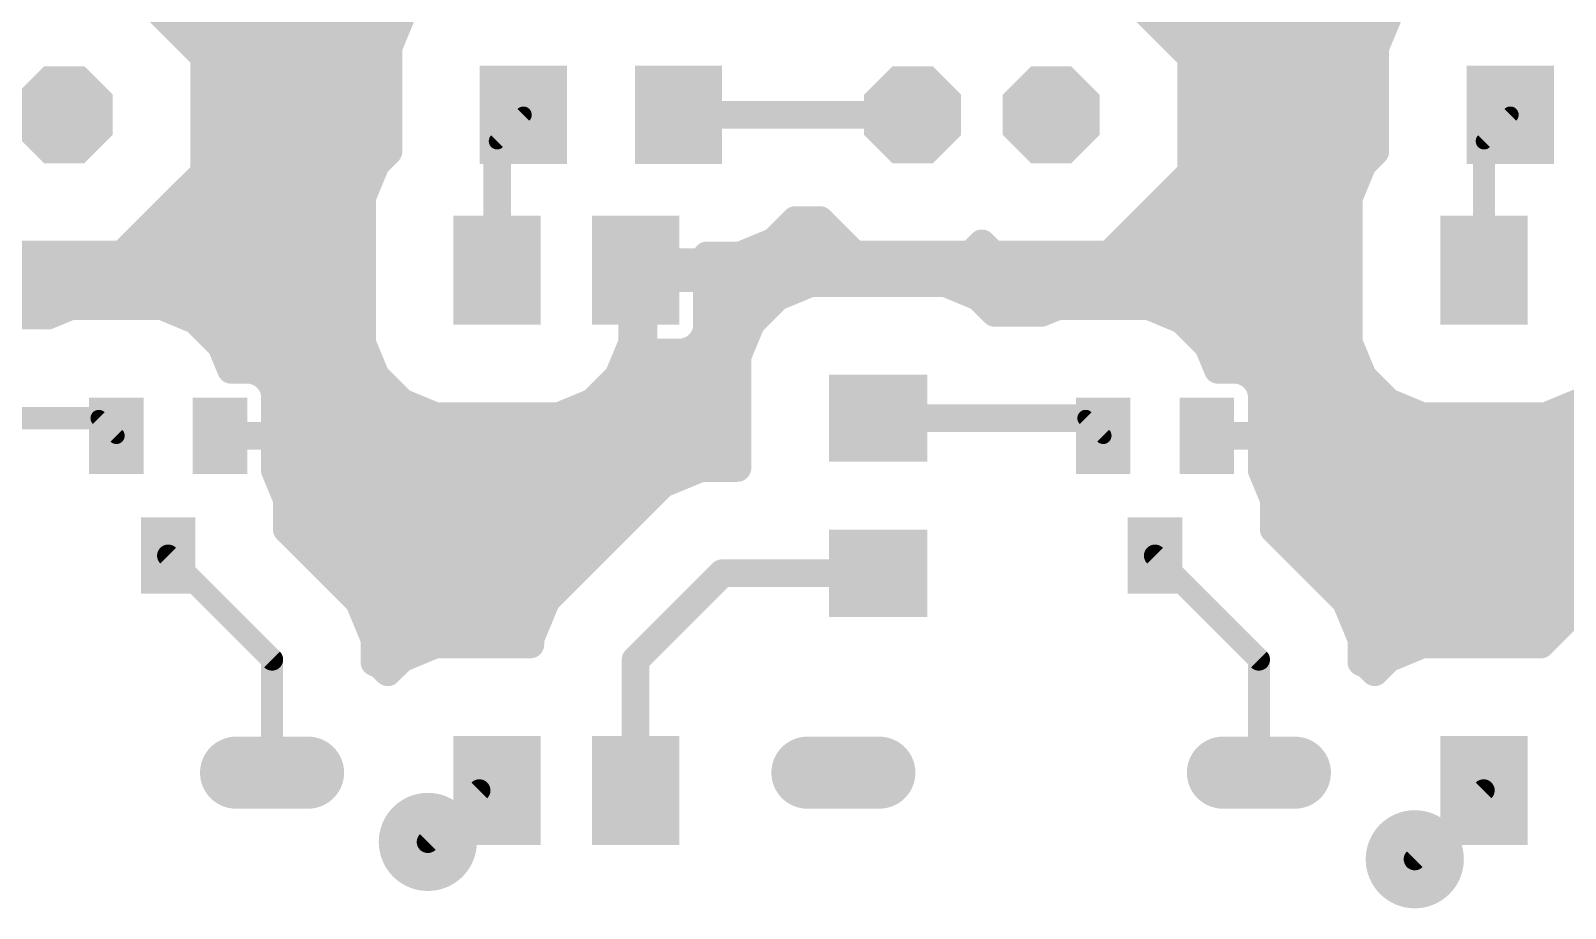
# Model space of a CAD drawing. Header units: millimetres. Extents: x 0 to 653, y 0 to 287.
# Drawn here: x 383.93 to 412.07, y 228.27 to 244.36 of the extents above; entities that cross this region are included whole.
import ezdxf

# ---------------------------------------------------------------- set-up
doc = ezdxf.new("R2010")
doc.units = ezdxf.units.MM
for name, color, linetype in [('1', 7, 'Continuous'), ('17', 7, 'Continuous'), ('18', 7, 'Continuous')]:
    doc.layers.add(name, color=color, linetype=linetype)

# ---------------------------------------------------------------- blocks, each defined once
blk = doc.blocks.new('LONGP100')
at = {"const_width": 1}
blk.add_lwpolyline([(-0.5, 0), (0.5, 0)], dxfattribs=at)
at = {"const_width": 0.5}
for points in [[(-0.5, 0.25, 1), (-0.5, -0.25)], [(0.5, -0.25, 1), (0.5, 0.25)]]:
    blk.add_lwpolyline(points, format="xyb", dxfattribs=at)
blk = doc.blocks.new('OCTAGONP')
at = {"const_width": 0.5}
blk.add_lwpolyline([(-0.25, -0.1036), (-0.25, 0.1036), (-0.1036, 0.25), (0.1036, 0.25), (0.25, 0.1036), (0.25, -0.1036), (0.1036, -0.25), (-0.1036, -0.25), (-0.25, -0.1036), (-0.25, 0.1036)], dxfattribs=at)
blk = doc.blocks.new('RECT')
blk.add_solid([(-0.5, -0.5), (0.5, -0.5), (-0.5, 0.5), (0.5, 0.5)])
blk = doc.blocks.new('ROUNDV')
at = {"const_width": 0.5}
blk.add_lwpolyline([(0, -0.25, 1), (0, 0.25, 1), (0, -0.25)], format="xyb", dxfattribs=at)

msp = doc.modelspace()

# ---------------------------------------------------------------- linework, layer by layer
at = {"layer": '1'}
for points, const_width in [([(385.608, 245.387), (387.111, 243.885)], 0.508), ([(403.706, 245.387), (405.209, 243.885)], 0.508), ([(390.49, 244.057), (390.745, 244.673)], 0.508), ([(408.587, 244.057), (408.843, 244.673)], 0.508), ([(390.662, 244.473), (386.523, 244.473)], 0.508), ([(408.76, 244.473), (404.62, 244.473)], 0.508), ([(390.49, 242.149), (390.49, 244.057)], 0.508), ([(408.587, 242.149), (408.587, 244.057)], 0.508), ([(390.49, 243.965), (387.031, 243.965)], 0.508), ([(387.111, 243.885), (387.111, 241.759)], 0.508), ([(408.587, 243.965), (405.128, 243.965)], 0.508), ([(405.209, 243.885), (405.209, 241.759)], 0.508), ([(390.49, 243.457), (387.111, 243.457)], 0.508), ([(408.587, 243.457), (405.209, 243.457)], 0.508), ([(390.49, 242.949), (387.111, 242.949)], 0.508), ([(408.587, 242.949), (405.209, 242.949)], 0.508), ([(392.966, 242.822), (392.483, 242.339)], 0.305), ([(400.103, 242.822), (395.81, 242.822)], 0.508), ([(411.064, 242.822), (410.581, 242.339)], 0.305), ([(390.49, 242.441), (387.111, 242.441)], 0.508), ([(392.483, 242.339), (392.483, 239.972)], 0.508), ([(408.587, 242.441), (405.209, 242.441)], 0.508), ([(390.262, 241.922), (390.49, 242.149)], 0.508), ([(408.36, 241.922), (408.587, 242.149)], 0.508), ([(410.581, 242.339), (410.581, 239.972)], 0.406), ([(390.273, 241.933), (387.111, 241.933)], 0.508), ([(390.007, 241.305), (390.262, 241.922)], 0.508), ([(408.371, 241.933), (405.209, 241.933)], 0.508), ([(408.104, 241.305), (408.36, 241.922)], 0.508), ([(387.111, 241.759), (385.608, 240.257)], 0.508), ([(405.209, 241.759), (403.706, 240.257)], 0.508), ([(390.056, 241.425), (386.777, 241.425)], 0.508), ([(390.007, 238.638), (390.007, 241.305)], 0.508), ([(408.154, 241.425), (404.874, 241.425)], 0.508), ([(408.104, 238.638), (408.104, 241.305)], 0.508), ([(390.007, 240.917), (386.269, 240.917)], 0.508), ([(397.952, 240.892), (397.56, 240.499)], 0.508), ([(398.406, 240.892), (397.952, 240.892)], 0.508), ([(399.041, 240.257), (398.406, 240.892)], 0.508), ([(408.104, 240.917), (404.366, 240.917)], 0.508), ([(390.007, 240.409), (385.761, 240.409)], 0.508), ([(397.56, 240.499), (396.944, 240.244)], 0.508), ([(398.888, 240.409), (397.342, 240.409)], 0.508), ([(401.373, 240.464), (401.166, 240.257)], 0.508), ([(401.428, 240.409), (401.318, 240.409)], 0.508), ([(401.581, 240.257), (401.373, 240.464)], 0.508), ([(408.104, 240.409), (403.858, 240.409)], 0.508), ([(385.608, 240.257), (383.483, 240.257)], 0.508), ([(396.331, 240.118), (395.169, 240.118)], 0.508), ([(395.169, 240.118), (395.169, 239.826)], 0.508), ([(396.944, 240.244), (396.331, 240.244)], 0.508), ([(396.331, 240.244), (396.331, 240.118)], 0.508), ([(401.166, 240.257), (399.041, 240.257)], 0.508), ([(403.706, 240.257), (401.581, 240.257)], 0.508), ([(390.007, 239.901), (377.072, 239.901)], 0.508), ([(395.169, 239.826), (394.96, 239.826)], 0.508), ([(394.96, 239.826), (394.96, 238.638)], 0.508), ([(408.104, 239.901), (395.169, 239.901)], 0.508), ([(395.169, 239.826), (396.331, 239.826)], 0.508), ([(395.169, 238.464), (395.169, 239.826)], 0.508), ([(396.331, 239.826), (396.331, 238.905)], 0.508), ([(397.617, 239.48), (398.233, 239.735)], 0.508), ([(398.233, 239.735), (400.703, 239.735)], 0.508), ([(400.703, 239.735), (401.319, 239.48)], 0.508), ([(390.007, 239.393), (383.309, 239.393)], 0.508), ([(384.245, 239.139), (384.667, 239.313)], 0.508), ([(384.667, 239.313), (386.334, 239.313)], 0.508), ([(386.334, 239.313), (386.95, 239.058)], 0.508), ([(395.169, 239.393), (394.96, 239.393)], 0.508), ([(397.53, 239.393), (396.331, 239.393)], 0.508), ([(397.146, 239.009), (397.617, 239.48)], 0.508), ([(401.319, 239.48), (401.61, 239.189)], 0.508), ([(408.104, 239.393), (401.407, 239.393)], 0.508), ([(402.465, 239.189), (402.765, 239.313)], 0.508), ([(402.765, 239.313), (404.432, 239.313)], 0.508), ([(404.432, 239.313), (405.048, 239.058)], 0.508), ([(383.563, 239.139), (384.245, 239.139)], 0.508), ([(386.95, 239.058), (387.422, 238.587)], 0.508), ([(396.89, 238.392), (397.146, 239.009)], 0.508), ([(401.61, 239.189), (402.465, 239.189)], 0.508), ([(405.048, 239.058), (405.519, 238.587)], 0.508), ([(390.007, 238.885), (387.124, 238.885)], 0.508), ([(395.169, 238.885), (394.96, 238.885)], 0.508), ([(396.297, 238.776), (396.23, 238.66)], 0.508), ([(396.331, 238.905), (396.297, 238.776)], 0.508), ([(397.094, 238.885), (396.326, 238.885)], 0.508), ([(408.104, 238.885), (405.221, 238.885)], 0.508), ([(387.422, 238.587), (387.605, 238.145)], 0.508), ([(390.262, 238.022), (390.007, 238.638)], 0.508), ([(394.96, 238.638), (394.704, 238.022)], 0.508), ([(395.89, 238.464), (395.169, 238.464)], 0.508), ([(396.019, 238.499), (395.89, 238.464)], 0.508), ([(396.135, 238.565), (396.019, 238.499)], 0.508), ([(396.23, 238.66), (396.135, 238.565)], 0.508), ([(396.89, 236.345), (396.89, 238.392)], 0.508), ([(405.519, 238.587), (405.702, 238.145)], 0.508), ([(408.36, 238.022), (408.104, 238.638)], 0.508), ([(390.115, 238.377), (387.509, 238.377)], 0.508), ([(387.605, 238.145), (387.968, 238.145)], 0.508), ([(387.968, 238.145), (388.097, 238.11)], 0.508), ([(388.097, 238.11), (388.213, 238.043)], 0.508), ([(396.89, 238.377), (394.851, 238.377)], 0.508), ([(408.213, 238.377), (405.606, 238.377)], 0.508), ([(405.702, 238.145), (406.065, 238.145)], 0.508), ([(406.065, 238.145), (406.194, 238.11)], 0.508), ([(406.194, 238.11), (406.31, 238.043)], 0.508), ([(388.213, 238.043), (388.307, 237.949)], 0.508), ([(388.307, 237.949), (388.374, 237.833)], 0.508), ([(390.415, 237.869), (388.353, 237.869)], 0.508), ([(388.374, 237.833), (388.409, 237.704)], 0.508), ([(390.734, 237.551), (390.262, 238.022)], 0.508), ([(394.704, 238.022), (394.233, 237.551)], 0.508), ([(396.89, 237.869), (394.551, 237.869)], 0.508), ([(406.31, 238.043), (406.405, 237.949)], 0.508), ([(406.405, 237.949), (406.472, 237.833)], 0.508), ([(408.513, 237.869), (406.451, 237.869)], 0.508), ([(406.472, 237.833), (406.506, 237.704)], 0.508), ([(408.831, 237.551), (408.36, 238.022)], 0.508), ([(388.409, 237.704), (388.409, 236.937)], 0.508), ([(391.35, 237.296), (390.734, 237.551)], 0.508), ([(394.233, 237.551), (393.617, 237.296)], 0.508), ([(406.506, 237.704), (406.506, 236.937)], 0.508), ([(409.447, 237.296), (408.831, 237.551)], 0.508), ([(412.33, 237.551), (411.714, 237.296)], 0.508), ([(391.192, 237.361), (388.409, 237.361)], 0.508), ([(393.617, 237.296), (391.35, 237.296)], 0.508), ([(396.89, 237.361), (393.775, 237.361)], 0.508), ([(409.289, 237.361), (406.506, 237.361)], 0.508), ([(411.714, 237.296), (409.447, 237.296)], 0.508), ([(414.988, 237.361), (411.872, 237.361)], 0.508), ([(381.371, 237.259), (385.179, 237.259)], 0.406), ([(385.179, 237.259), (385.501, 236.937)], 0.305), ([(403.276, 237.259), (399.468, 237.259)], 0.508), ([(403.598, 236.937), (403.276, 237.259)], 0.305), ([(388.409, 236.937), (387.71, 236.937)], 0.508), ([(387.71, 236.937), (387.71, 236.937)], 0.508), ([(387.71, 236.937), (388.409, 236.937)], 0.508), ([(388.409, 236.937), (388.409, 236.298)], 0.508), ([(396.89, 236.853), (388.409, 236.853)], 0.508), ([(406.506, 236.937), (405.808, 236.937)], 0.508), ([(405.808, 236.937), (405.808, 236.937)], 0.508), ([(405.808, 236.937), (406.506, 236.937)], 0.508), ([(406.506, 236.937), (406.506, 236.298)], 0.508), ([(414.988, 236.853), (406.506, 236.853)], 0.508), ([(396.226, 236.345), (388.409, 236.345)], 0.508), ([(388.409, 236.298), (388.627, 235.77)], 0.508), ([(395.517, 236.051), (396.227, 236.345)], 0.508), ([(396.227, 236.345), (396.89, 236.345)], 0.508), ([(414.988, 236.345), (406.506, 236.345)], 0.508), ([(406.506, 236.298), (406.725, 235.77)], 0.508), ([(394.974, 235.508), (395.517, 236.051)], 0.508), ([(411.624, 233.108), (414.567, 236.051)], 0.508), ([(395.303, 235.837), (388.6, 235.837)], 0.508), ([(388.627, 235.77), (388.627, 235.219)], 0.508), ([(414.353, 235.837), (406.697, 235.837)], 0.508), ([(406.725, 235.77), (406.725, 235.219)], 0.508), ([(394.795, 235.329), (388.627, 235.329)], 0.508), ([(393.93, 234.464), (394.974, 235.508)], 0.508), ([(413.845, 235.329), (406.725, 235.329)], 0.508), ([(388.627, 235.219), (389.42, 234.425)], 0.508), ([(406.725, 235.219), (408.047, 233.897)], 0.508), ([(394.287, 234.821), (389.025, 234.821)], 0.508), ([(413.337, 234.821), (407.122, 234.821)], 0.508), ([(388.356, 232.832), (386.451, 234.737)], 0.406), ([(393.387, 233.921), (393.93, 234.464)], 0.508), ([(406.453, 232.832), (404.548, 234.737)], 0.406), ([(389.42, 234.425), (389.42, 234.425)], 0.508), ([(389.42, 234.425), (389.949, 233.897)], 0.508), ([(393.779, 234.313), (389.533, 234.313)], 0.508), ([(395.023, 232.827), (396.611, 234.415)], 0.508), ([(399.468, 234.415), (396.611, 234.415)], 0.508), ([(412.829, 234.313), (407.63, 234.313)], 0.508), ([(389.949, 233.897), (390.235, 233.206)], 0.508), ([(393.093, 233.211), (393.387, 233.921)], 0.508), ([(408.047, 233.897), (408.333, 233.206)], 0.508), ([(393.339, 233.805), (389.987, 233.805)], 0.508), ([(412.321, 233.805), (408.085, 233.805)], 0.508), ([(393.128, 233.297), (390.198, 233.297)], 0.508), ([(390.235, 233.206), (390.235, 232.781)], 0.508), ([(390.734, 232.853), (391.35, 233.108)], 0.508), ([(391.35, 233.108), (393.093, 233.108)], 0.508), ([(393.093, 233.108), (393.093, 233.211)], 0.508), ([(411.813, 233.297), (408.295, 233.297)], 0.508), ([(408.333, 233.206), (408.333, 232.781)], 0.508), ([(408.831, 232.853), (409.447, 233.108)], 0.508), ([(409.447, 233.108), (411.624, 233.108)], 0.508), ([(388.356, 230.757), (388.356, 232.832)], 0.406), ([(390.669, 232.789), (390.235, 232.789)], 0.508), ([(390.235, 232.781), (390.34, 232.738)], 0.508), ([(390.479, 232.599), (390.734, 232.853)], 0.508), ([(395.023, 230.432), (395.023, 232.827)], 0.508), ([(406.453, 230.757), (406.453, 232.832)], 0.406), ([(408.767, 232.789), (408.333, 232.789)], 0.508), ([(408.333, 232.781), (408.437, 232.738)], 0.508), ([(408.577, 232.599), (408.831, 232.853)], 0.508), ([(390.34, 232.738), (390.479, 232.599)], 0.508), ([(408.437, 232.738), (408.577, 232.599)], 0.508), ([(392.158, 230.432), (391.213, 229.487)], 0.406), ([(392.483, 230.432), (392.158, 230.432)], 0.406), ([(410.573, 230.432), (409.311, 229.169)], 0.406), ([(410.581, 230.432), (410.573, 230.432)], 0.406)]:
    msp.add_lwpolyline(points, dxfattribs=dict(at, const_width=const_width))
for points, const_width in [([(386.523, 244.346, -1), (386.523, 244.6)], 0.254), ([(390.662, 244.6, -1), (390.662, 244.346)], 0.254), ([(404.62, 244.346, -1), (404.62, 244.6)], 0.254), ([(408.76, 244.6, -1), (408.76, 244.346)], 0.254), ([(390.363, 244.057, -1), (390.617, 244.057)], 0.254), ([(408.46, 244.057, -1), (408.714, 244.057)], 0.254), ([(387.031, 243.838, -1), (387.031, 244.092)], 0.254), ([(386.984, 243.885, -1), (387.238, 243.885)], 0.254), ([(387.201, 243.974, -1), (387.021, 243.795)], 0.254), ([(390.607, 244.008, -1), (390.373, 244.106)], 0.254), ([(390.49, 244.092, -1), (390.49, 243.838)], 0.254), ([(405.128, 243.838, -1), (405.128, 244.092)], 0.254), ([(405.082, 243.885, -1), (405.336, 243.885)], 0.254), ([(405.298, 243.974, -1), (405.119, 243.795)], 0.254), ([(408.705, 244.008, -1), (408.47, 244.106)], 0.254), ([(408.587, 244.092, -1), (408.587, 243.838)], 0.254), ([(387.111, 243.33, -1), (387.111, 243.584)], 0.254), ([(390.49, 243.584, -1), (390.49, 243.33)], 0.254), ([(405.209, 243.33, -1), (405.209, 243.584)], 0.254), ([(408.587, 243.584, -1), (408.587, 243.33)], 0.254), ([(387.111, 242.822, -1), (387.111, 243.076)], 0.254), ([(390.49, 243.076, -1), (390.49, 242.822)], 0.254), ([(405.209, 242.822, -1), (405.209, 243.076)], 0.254), ([(408.587, 243.076, -1), (408.587, 242.822)], 0.254), ([(392.912, 242.876, -1), (393.02, 242.768)], 0.152), ([(395.81, 242.695, -1), (395.81, 242.949)], 0.254), ([(400.103, 242.949, -1), (400.103, 242.695)], 0.254), ([(411.01, 242.876, -1), (411.118, 242.768)], 0.152), ([(387.111, 242.314, -1), (387.111, 242.568)], 0.254), ([(390.49, 242.568, -1), (390.49, 242.314)], 0.254), ([(392.356, 242.339, -1), (392.61, 242.339)], 0.254), ([(405.209, 242.314, -1), (405.209, 242.568)], 0.254), ([(408.587, 242.568, -1), (408.587, 242.314)], 0.254), ([(390.4, 242.239, -1), (390.58, 242.06)], 0.254), ([(392.537, 242.285, -1), (392.429, 242.393)], 0.152), ([(408.498, 242.239, -1), (408.677, 242.06)], 0.254), ([(410.479, 242.339, -1), (410.682, 242.339)], 0.203), ([(410.635, 242.285, -1), (410.527, 242.393)], 0.152), ([(387.111, 241.806, -1), (387.111, 242.06)], 0.254), ([(390.352, 241.832, -1), (390.172, 242.011)], 0.254), ([(390.145, 241.97, -1), (390.379, 241.873)], 0.254), ([(390.273, 242.06, -1), (390.273, 241.806)], 0.254), ([(390.617, 242.149, -1), (390.363, 242.149)], 0.254), ([(405.209, 241.806, -1), (405.209, 242.06)], 0.254), ([(408.449, 241.832, -1), (408.27, 242.011)], 0.254), ([(408.242, 241.97, -1), (408.477, 241.873)], 0.254), ([(408.371, 242.06, -1), (408.371, 241.806)], 0.254), ([(408.714, 242.149, -1), (408.46, 242.149)], 0.254), ([(387.238, 241.759, -1), (386.984, 241.759)], 0.254), ([(387.021, 241.849, -1), (387.201, 241.67)], 0.254), ([(405.336, 241.759, -1), (405.082, 241.759)], 0.254), ([(405.119, 241.849, -1), (405.298, 241.67)], 0.254), ([(386.777, 241.298, -1), (386.777, 241.552)], 0.254), ([(389.88, 241.305, -1), (390.134, 241.305)], 0.254), ([(390.124, 241.257, -1), (389.89, 241.354)], 0.254), ([(390.056, 241.552, -1), (390.056, 241.298)], 0.254), ([(404.874, 241.298, -1), (404.874, 241.552)], 0.254), ([(407.977, 241.305, -1), (408.231, 241.305)], 0.254), ([(408.222, 241.257, -1), (407.987, 241.354)], 0.254), ([(408.154, 241.552, -1), (408.154, 241.298)], 0.254), ([(386.269, 240.79, -1), (386.269, 241.044)], 0.254), ([(390.007, 241.044, -1), (390.007, 240.79)], 0.254), ([(397.952, 240.765, -1), (397.952, 241.019)], 0.254), ([(397.862, 240.981, -1), (398.042, 240.802)], 0.254), ([(398.316, 240.802, -1), (398.495, 240.981)], 0.254), ([(398.406, 241.019, -1), (398.406, 240.765)], 0.254), ([(404.366, 240.79, -1), (404.366, 241.044)], 0.254), ([(408.104, 241.044, -1), (408.104, 240.79)], 0.254), ([(385.761, 240.282, -1), (385.761, 240.536)], 0.254), ([(390.007, 240.536, -1), (390.007, 240.282)], 0.254), ([(397.342, 240.282, -1), (397.342, 240.536)], 0.254), ([(397.65, 240.409, -1), (397.47, 240.589)], 0.254), ([(397.511, 240.617, -1), (397.608, 240.382)], 0.254), ([(398.888, 240.536, -1), (398.888, 240.282)], 0.254), ([(401.318, 240.282, -1), (401.318, 240.536)], 0.254), ([(401.283, 240.374, -1), (401.463, 240.554)], 0.254), ([(401.283, 240.554, -1), (401.463, 240.374)], 0.254), ([(401.428, 240.536, -1), (401.428, 240.282)], 0.254), ([(403.858, 240.282, -1), (403.858, 240.536)], 0.254), ([(408.104, 240.536, -1), (408.104, 240.282)], 0.254), ([(385.698, 240.167, -1), (385.519, 240.346)], 0.254), ([(385.608, 240.384, -1), (385.608, 240.13)], 0.254), ([(395.169, 239.991, -1), (395.169, 240.245)], 0.254), ([(395.042, 240.118, -1), (395.296, 240.118)], 0.254), ([(396.331, 240.117, -1), (396.331, 240.371)], 0.254), ([(396.204, 240.244, -1), (396.458, 240.244)], 0.254), ([(396.331, 240.245, -1), (396.331, 239.991)], 0.254), ([(396.992, 240.127, -1), (396.895, 240.361)], 0.254), ([(396.944, 240.371, -1), (396.944, 240.117)], 0.254), ([(399.041, 240.13, -1), (399.041, 240.384)], 0.254), ([(399.13, 240.346, -1), (398.951, 240.167)], 0.254), ([(401.256, 240.167, -1), (401.076, 240.346)], 0.254), ([(401.166, 240.384, -1), (401.166, 240.13)], 0.254), ([(401.581, 240.13, -1), (401.581, 240.384)], 0.254), ([(401.67, 240.346, -1), (401.491, 240.167)], 0.254), ([(403.796, 240.167, -1), (403.616, 240.346)], 0.254), ([(403.706, 240.384, -1), (403.706, 240.13)], 0.254), ([(390.007, 240.028, -1), (390.007, 239.774)], 0.254), ([(392.61, 239.972, -1), (392.356, 239.972)], 0.254), ([(394.96, 239.699, -1), (394.96, 239.953)], 0.254), ([(394.833, 239.826, -1), (395.087, 239.826)], 0.254), ([(395.169, 239.774, -1), (395.169, 240.028)], 0.254), ([(395.169, 239.699, -1), (395.169, 239.953)], 0.254), ([(395.042, 239.826, -1), (395.296, 239.826)], 0.254), ([(395.169, 239.953, -1), (395.169, 239.699)], 0.254), ([(396.458, 240.118, -1), (396.204, 240.118)], 0.254), ([(396.204, 239.826, -1), (396.458, 239.826)], 0.254), ([(396.331, 239.953, -1), (396.331, 239.699)], 0.254), ([(408.104, 240.028, -1), (408.104, 239.774)], 0.254), ([(410.682, 239.972, -1), (410.479, 239.972)], 0.203), ([(395.296, 239.826, -1), (395.042, 239.826)], 0.254), ([(398.233, 239.608, -1), (398.233, 239.862)], 0.254), ([(398.185, 239.853, -1), (398.282, 239.618)], 0.254), ([(400.655, 239.618, -1), (400.752, 239.853)], 0.254), ([(400.703, 239.862, -1), (400.703, 239.608)], 0.254), ([(384.667, 239.186, -1), (384.667, 239.44)], 0.254), ([(384.619, 239.431, -1), (384.716, 239.196)], 0.254), ([(386.286, 239.196, -1), (386.383, 239.431)], 0.254), ([(386.334, 239.44, -1), (386.334, 239.186)], 0.254), ([(390.007, 239.52, -1), (390.007, 239.266)], 0.254), ([(394.96, 239.266, -1), (394.96, 239.52)], 0.254), ([(395.169, 239.52, -1), (395.169, 239.266)], 0.254), ([(396.331, 239.266, -1), (396.331, 239.52)], 0.254), ([(397.666, 239.363, -1), (397.569, 239.597)], 0.254), ([(397.527, 239.57, -1), (397.707, 239.39)], 0.254), ([(397.53, 239.52, -1), (397.53, 239.266)], 0.254), ([(401.23, 239.39, -1), (401.409, 239.57)], 0.254), ([(401.368, 239.597, -1), (401.271, 239.363)], 0.254), ([(401.407, 239.266, -1), (401.407, 239.52)], 0.254), ([(402.765, 239.186, -1), (402.765, 239.44)], 0.254), ([(402.716, 239.431, -1), (402.813, 239.196)], 0.254), ([(404.383, 239.196, -1), (404.48, 239.431)], 0.254), ([(404.432, 239.44, -1), (404.432, 239.186)], 0.254), ([(408.104, 239.52, -1), (408.104, 239.266)], 0.254), ([(384.294, 239.021, -1), (384.197, 239.256)], 0.254), ([(384.245, 239.266, -1), (384.245, 239.012)], 0.254), ([(386.861, 238.968, -1), (387.04, 239.148)], 0.254), ([(386.999, 239.175, -1), (386.902, 238.941)], 0.254), ([(397.235, 238.919, -1), (397.056, 239.098)], 0.254), ([(397.028, 239.057, -1), (397.263, 238.96)], 0.254), ([(401.61, 239.062, -1), (401.61, 239.316)], 0.254), ([(401.7, 239.279, -1), (401.52, 239.1)], 0.254), ([(402.514, 239.072, -1), (402.417, 239.307)], 0.254), ([(402.465, 239.316, -1), (402.465, 239.062)], 0.254), ([(404.958, 238.968, -1), (405.138, 239.148)], 0.254), ([(405.096, 239.175, -1), (404.999, 238.941)], 0.254), ([(387.124, 238.758, -1), (387.124, 239.012)], 0.254), ([(390.007, 239.012, -1), (390.007, 238.758)], 0.254), ([(394.96, 238.758, -1), (394.96, 239.012)], 0.254), ([(395.169, 239.012, -1), (395.169, 238.758)], 0.254), ([(396.419, 238.743, -1), (396.174, 238.809)], 0.254), ([(396.187, 238.839, -1), (396.407, 238.712)], 0.254), ([(396.326, 238.758, -1), (396.326, 239.012)], 0.254), ([(396.458, 238.905, -1), (396.204, 238.905)], 0.254), ([(396.209, 238.938, -1), (396.454, 238.872)], 0.254), ([(397.094, 239.012, -1), (397.094, 238.758)], 0.254), ([(405.221, 238.758, -1), (405.221, 239.012)], 0.254), ([(408.104, 239.012, -1), (408.104, 238.758)], 0.254), ([(387.305, 238.538, -1), (387.539, 238.635)], 0.254), ([(387.512, 238.676, -1), (387.332, 238.497)], 0.254), ([(389.89, 238.59, -1), (390.124, 238.687)], 0.254), ([(390.134, 238.638, -1), (389.88, 238.638)], 0.254), ([(395.087, 238.638, -1), (394.833, 238.638)], 0.254), ([(394.842, 238.687, -1), (395.077, 238.59)], 0.254), ([(395.169, 238.337, -1), (395.169, 238.591)], 0.254), ([(395.923, 238.341, -1), (395.857, 238.587)], 0.254), ([(395.89, 238.591, -1), (395.89, 238.337)], 0.254), ([(396.083, 238.389, -1), (395.956, 238.609)], 0.254), ([(395.986, 238.621, -1), (396.052, 238.376)], 0.254), ([(396.225, 238.476, -1), (396.045, 238.655)], 0.254), ([(396.072, 238.675, -1), (396.199, 238.455)], 0.254), ([(396.34, 238.597, -1), (396.12, 238.724)], 0.254), ([(396.14, 238.75, -1), (396.32, 238.57)], 0.254), ([(396.763, 238.392, -1), (397.017, 238.392)], 0.254), ([(405.402, 238.538, -1), (405.637, 238.635)], 0.254), ([(405.609, 238.676, -1), (405.43, 238.497)], 0.254), ([(407.987, 238.59, -1), (408.222, 238.687)], 0.254), ([(408.231, 238.638, -1), (407.977, 238.638)], 0.254), ([(387.509, 238.25, -1), (387.509, 238.504)], 0.254), ([(387.605, 238.018, -1), (387.605, 238.272)], 0.254), ([(387.935, 238.022, -1), (388.001, 238.268)], 0.254), ([(387.968, 238.272, -1), (387.968, 238.018)], 0.254), ([(388.033, 238, -1), (388.16, 238.22)], 0.254), ([(388.13, 238.233, -1), (388.064, 237.988)], 0.254), ([(390.115, 238.504, -1), (390.115, 238.25)], 0.254), ([(394.851, 238.25, -1), (394.851, 238.504)], 0.254), ([(395.296, 238.464, -1), (395.042, 238.464)], 0.254), ([(397.008, 238.344, -1), (396.773, 238.441)], 0.254), ([(396.89, 238.504, -1), (396.89, 238.25)], 0.254), ([(405.606, 238.25, -1), (405.606, 238.504)], 0.254), ([(405.702, 238.018, -1), (405.702, 238.272)], 0.254), ([(406.032, 238.022, -1), (406.098, 238.268)], 0.254), ([(406.065, 238.272, -1), (406.065, 238.018)], 0.254), ([(406.131, 238, -1), (406.258, 238.22)], 0.254), ([(406.227, 238.233, -1), (406.161, 237.988)], 0.254), ([(408.213, 238.504, -1), (408.213, 238.25)], 0.254), ([(387.722, 238.194, -1), (387.488, 238.096)], 0.254), ([(388.123, 237.954, -1), (388.302, 238.133)], 0.254), ([(388.276, 238.153, -1), (388.149, 237.933)], 0.254), ([(388.197, 237.885, -1), (388.417, 238.012)], 0.254), ([(388.397, 238.039, -1), (388.217, 237.859)], 0.254), ([(388.353, 237.742, -1), (388.353, 237.996)], 0.254), ([(388.251, 237.8, -1), (388.497, 237.866)], 0.254), ([(390.172, 237.933, -1), (390.352, 238.112)], 0.254), ([(390.379, 238.071, -1), (390.145, 237.974)], 0.254), ([(390.415, 237.996, -1), (390.415, 237.742)], 0.254), ([(394.551, 237.742, -1), (394.551, 237.996)], 0.254), ([(394.822, 237.974, -1), (394.587, 238.071)], 0.254), ([(394.615, 238.112, -1), (394.794, 237.933)], 0.254), ([(396.89, 237.996, -1), (396.89, 237.742)], 0.254), ([(405.82, 238.194, -1), (405.585, 238.096)], 0.254), ([(406.22, 237.954, -1), (406.4, 238.133)], 0.254), ([(406.374, 238.153, -1), (406.247, 237.933)], 0.254), ([(406.295, 237.885, -1), (406.515, 238.012)], 0.254), ([(406.495, 238.039, -1), (406.315, 237.859)], 0.254), ([(406.451, 237.742, -1), (406.451, 237.996)], 0.254), ([(406.349, 237.8, -1), (406.594, 237.866)], 0.254), ([(408.27, 237.933, -1), (408.449, 238.112)], 0.254), ([(408.477, 238.071, -1), (408.242, 237.974)], 0.254), ([(408.513, 237.996, -1), (408.513, 237.742)], 0.254), ([(388.484, 237.897, -1), (388.264, 237.77)], 0.254), ([(388.282, 237.704, -1), (388.536, 237.704)], 0.254), ([(388.531, 237.737, -1), (388.286, 237.671)], 0.254), ([(390.685, 237.433, -1), (390.782, 237.668)], 0.254), ([(394.184, 237.668, -1), (394.281, 237.433)], 0.254), ([(406.582, 237.897, -1), (406.362, 237.77)], 0.254), ([(406.379, 237.704, -1), (406.633, 237.704)], 0.254), ([(406.629, 237.737, -1), (406.384, 237.671)], 0.254), ([(408.783, 237.433, -1), (408.88, 237.668)], 0.254), ([(388.409, 237.234, -1), (388.409, 237.488)], 0.254), ([(390.823, 237.641, -1), (390.644, 237.461)], 0.254), ([(391.192, 237.488, -1), (391.192, 237.234)], 0.254), ([(391.35, 237.169, -1), (391.35, 237.423)], 0.254), ([(391.398, 237.413, -1), (391.301, 237.178)], 0.254), ([(393.665, 237.178, -1), (393.568, 237.413)], 0.254), ([(393.617, 237.423, -1), (393.617, 237.169)], 0.254), ([(393.775, 237.234, -1), (393.775, 237.488)], 0.254), ([(394.323, 237.461, -1), (394.143, 237.641)], 0.254), ([(396.89, 237.488, -1), (396.89, 237.234)], 0.254), ([(406.506, 237.234, -1), (406.506, 237.488)], 0.254), ([(408.921, 237.641, -1), (408.741, 237.461)], 0.254), ([(409.289, 237.488, -1), (409.289, 237.234)], 0.254), ([(409.447, 237.169, -1), (409.447, 237.423)], 0.254), ([(409.496, 237.413, -1), (409.399, 237.178)], 0.254), ([(411.763, 237.178, -1), (411.666, 237.413)], 0.254), ([(411.714, 237.423, -1), (411.714, 237.169)], 0.254), ([(411.872, 237.234, -1), (411.872, 237.488)], 0.254), ([(385.125, 237.205, -1), (385.233, 237.313)], 0.152), ([(385.179, 237.361, -1), (385.179, 237.157)], 0.203), ([(399.468, 237.132, -1), (399.468, 237.386)], 0.254), ([(403.222, 237.205, -1), (403.33, 237.313)], 0.152), ([(403.276, 237.386, -1), (403.276, 237.132)], 0.254), ([(385.555, 236.991, -1), (385.447, 236.883)], 0.152), ([(387.71, 236.81, -1), (387.71, 237.064)], 0.254), ([(387.664, 236.818, -1), (387.756, 237.055)], 0.254), ([(387.71, 236.81, -1), (387.71, 237.064)], 0.254), ([(387.756, 237.055, -1), (387.665, 236.818)], 0.254), ([(388.282, 236.937, -1), (388.536, 236.937)], 0.254), ([(388.409, 236.726, -1), (388.409, 236.98)], 0.254), ([(388.536, 236.937, -1), (388.282, 236.937)], 0.254), ([(388.409, 237.064, -1), (388.409, 236.81)], 0.254), ([(388.409, 237.064, -1), (388.409, 236.81)], 0.254), ([(396.89, 236.98, -1), (396.89, 236.726)], 0.254), ([(403.652, 236.991, -1), (403.544, 236.883)], 0.152), ([(405.808, 236.81, -1), (405.808, 237.064)], 0.254), ([(405.762, 236.818, -1), (405.853, 237.055)], 0.254), ([(405.808, 236.81, -1), (405.808, 237.064)], 0.254), ([(405.853, 237.055, -1), (405.762, 236.818)], 0.254), ([(406.379, 236.937, -1), (406.633, 236.937)], 0.254), ([(406.506, 236.726, -1), (406.506, 236.98)], 0.254), ([(406.633, 236.937, -1), (406.379, 236.937)], 0.254), ([(406.506, 237.064, -1), (406.506, 236.81)], 0.254), ([(406.506, 237.064, -1), (406.506, 236.81)], 0.254), ([(388.409, 236.218, -1), (388.409, 236.472)], 0.254), ([(388.291, 236.249, -1), (388.526, 236.346)], 0.254), ([(388.536, 236.298, -1), (388.282, 236.298)], 0.254), ([(396.227, 236.218, -1), (396.227, 236.472)], 0.254), ([(396.178, 236.463, -1), (396.275, 236.228)], 0.254), ([(396.226, 236.472, -1), (396.226, 236.218)], 0.254), ([(397.017, 236.345, -1), (396.763, 236.345)], 0.254), ([(396.89, 236.472, -1), (396.89, 236.218)], 0.254), ([(406.506, 236.218, -1), (406.506, 236.472)], 0.254), ([(406.389, 236.249, -1), (406.624, 236.346)], 0.254), ([(406.633, 236.298, -1), (406.379, 236.298)], 0.254), ([(395.566, 235.934, -1), (395.469, 236.169)], 0.254), ([(395.427, 236.141, -1), (395.607, 235.962)], 0.254), ([(388.6, 235.71, -1), (388.6, 235.964)], 0.254), ([(388.5, 235.77, -1), (388.754, 235.77)], 0.254), ([(388.744, 235.819, -1), (388.51, 235.722)], 0.254), ([(395.303, 235.964, -1), (395.303, 235.71)], 0.254), ([(406.697, 235.71, -1), (406.697, 235.964)], 0.254), ([(406.598, 235.77, -1), (406.852, 235.77)], 0.254), ([(406.842, 235.819, -1), (406.607, 235.722)], 0.254), ([(388.627, 235.202, -1), (388.627, 235.456)], 0.254), ([(394.795, 235.456, -1), (394.795, 235.202)], 0.254), ([(395.064, 235.419, -1), (394.884, 235.598)], 0.254), ([(394.884, 235.598, -1), (395.064, 235.419)], 0.254), ([(406.725, 235.202, -1), (406.725, 235.456)], 0.254), ([(388.537, 235.129, -1), (388.717, 235.309)], 0.254), ([(388.754, 235.219, -1), (388.5, 235.219)], 0.254), ([(406.635, 235.129, -1), (406.814, 235.309)], 0.254), ([(406.852, 235.219, -1), (406.598, 235.219)], 0.254), ([(389.025, 234.694, -1), (389.025, 234.948)], 0.254), ([(394.287, 234.948, -1), (394.287, 234.694)], 0.254), ([(407.122, 234.694, -1), (407.122, 234.948)], 0.254), ([(386.379, 234.665, -1), (386.523, 234.809)], 0.203), ([(393.84, 234.554, -1), (394.02, 234.374)], 0.254), ([(404.476, 234.665, -1), (404.62, 234.809)], 0.203), ([(389.42, 234.298, -1), (389.42, 234.552)], 0.254), ([(389.331, 234.336, -1), (389.51, 234.515)], 0.254), ([(389.51, 234.515, -1), (389.331, 234.336)], 0.254), ([(389.533, 234.186, -1), (389.533, 234.44)], 0.254), ([(389.42, 234.552, -1), (389.42, 234.298)], 0.254), ([(393.779, 234.44, -1), (393.779, 234.186)], 0.254), ([(394.02, 234.374, -1), (393.84, 234.554)], 0.254), ([(396.611, 234.288, -1), (396.611, 234.542)], 0.254), ([(396.521, 234.505, -1), (396.701, 234.325)], 0.254), ([(399.468, 234.542, -1), (399.468, 234.288)], 0.254), ([(407.63, 234.186, -1), (407.63, 234.44)], 0.254), ([(389.832, 233.848, -1), (390.067, 233.945)], 0.254), ([(393.477, 233.831, -1), (393.297, 234.011)], 0.254), ([(393.269, 233.97, -1), (393.504, 233.872)], 0.254), ([(407.929, 233.848, -1), (408.164, 233.945)], 0.254), ([(390.039, 233.986, -1), (389.859, 233.807)], 0.254), ([(389.987, 233.678, -1), (389.987, 233.932)], 0.254), ([(393.339, 233.932, -1), (393.339, 233.678)], 0.254), ([(408.136, 233.986, -1), (407.957, 233.807)], 0.254), ([(408.085, 233.678, -1), (408.085, 233.932)], 0.254), ([(390.198, 233.17, -1), (390.198, 233.424)], 0.254), ([(390.108, 233.206, -1), (390.362, 233.206)], 0.254), ([(390.353, 233.254, -1), (390.118, 233.157)], 0.254), ([(391.35, 232.981, -1), (391.35, 233.235)], 0.254), ([(391.301, 233.226, -1), (391.398, 232.991)], 0.254), ([(392.966, 233.211, -1), (393.22, 233.211)], 0.254), ([(393.21, 233.163, -1), (392.976, 233.26)], 0.254), ([(393.093, 233.235, -1), (393.093, 232.981)], 0.254), ([(393.128, 233.424, -1), (393.128, 233.17)], 0.254), ([(408.295, 233.17, -1), (408.295, 233.424)], 0.254), ([(408.206, 233.206, -1), (408.46, 233.206)], 0.254), ([(408.45, 233.254, -1), (408.216, 233.157)], 0.254), ([(409.447, 232.981, -1), (409.447, 233.235)], 0.254), ([(409.399, 233.226, -1), (409.496, 232.991)], 0.254), ([(411.714, 233.019, -1), (411.534, 233.198)], 0.254), ([(411.624, 233.235, -1), (411.624, 232.981)], 0.254), ([(411.813, 233.424, -1), (411.813, 233.17)], 0.254), ([(388.254, 232.832, -1), (388.457, 232.832)], 0.203), ([(390.235, 232.662, -1), (390.235, 232.916)], 0.254), ([(390.187, 232.664, -1), (390.284, 232.899)], 0.254), ([(390.782, 232.736, -1), (390.685, 232.97)], 0.254), ([(390.644, 232.943, -1), (390.823, 232.763)], 0.254), ([(390.669, 232.916, -1), (390.669, 232.662)], 0.254), ([(393.22, 233.108, -1), (392.966, 233.108)], 0.254), ([(394.896, 232.827, -1), (395.15, 232.827)], 0.254), ([(395.113, 232.738, -1), (394.933, 232.917)], 0.254), ([(406.352, 232.832, -1), (406.555, 232.832)], 0.203), ([(408.333, 232.662, -1), (408.333, 232.916)], 0.254), ([(408.284, 232.664, -1), (408.381, 232.899)], 0.254), ([(408.88, 232.736, -1), (408.783, 232.97)], 0.254), ([(408.741, 232.943, -1), (408.921, 232.763)], 0.254), ([(408.767, 232.916, -1), (408.767, 232.662)], 0.254), ([(388.428, 232.904, -1), (388.284, 232.76)], 0.203), ([(390.362, 232.781, -1), (390.108, 232.781)], 0.254), ([(390.25, 232.648, -1), (390.43, 232.828)], 0.254), ([(390.388, 232.855, -1), (390.291, 232.621)], 0.254), ([(390.569, 232.509, -1), (390.389, 232.688)], 0.254), ([(390.569, 232.688, -1), (390.389, 232.509)], 0.254), ([(406.525, 232.904, -1), (406.381, 232.76)], 0.203), ([(408.46, 232.781, -1), (408.206, 232.781)], 0.254), ([(408.348, 232.648, -1), (408.527, 232.828)], 0.254), ([(408.486, 232.855, -1), (408.389, 232.621)], 0.254), ([(408.666, 232.509, -1), (408.487, 232.688)], 0.254), ([(408.666, 232.688, -1), (408.487, 232.509)], 0.254), ([(388.457, 230.757, -1), (388.254, 230.757)], 0.203), ([(406.555, 230.757, -1), (406.352, 230.757)], 0.203), ([(392.158, 230.33, -1), (392.158, 230.534)], 0.203), ([(392.086, 230.504, -1), (392.23, 230.36)], 0.203), ([(392.483, 230.534, -1), (392.483, 230.33)], 0.203), ([(395.15, 230.432, -1), (394.896, 230.432)], 0.254), ([(410.573, 230.33, -1), (410.573, 230.534)], 0.203), ([(410.501, 230.504, -1), (410.645, 230.36)], 0.203), ([(410.581, 230.534, -1), (410.581, 230.33)], 0.203), ([(391.285, 229.415, -1), (391.141, 229.559)], 0.203), ([(409.383, 229.098, -1), (409.239, 229.241)], 0.203)]:
    msp.add_lwpolyline(points, format="xyb", dxfattribs=dict(at, const_width=const_width))

# ---------------------------------------------------------------- block references
at = {"layer": '1', "xscale": -1.6}
for p, yscale in [((392.966, 242.822), 1.803), ((395.81, 242.822), 1.803), ((411.064, 242.822), 1.803), ((392.483, 230.432), 2), ((395.023, 230.432), 2), ((410.581, 230.432), 2)]:
    msp.add_blockref('RECT', p, dxfattribs=dict(at, yscale=yscale))
at = {"layer": '1'}
for p, xscale, yscale, rotation in [((392.483, 239.972), -1.6, 2, 180), ((395.023, 239.972), -1.6, 2, 180), ((410.581, 239.972), -1.6, 2, 180), ((399.468, 237.259), -1.6, 1.803, 270), ((385.501, 236.937), -1, 1.4, 180), ((387.401, 236.937), -1, 1.4, 180), ((403.598, 236.937), -1, 1.4, 180), ((405.498, 236.937), -1, 1.4, 180), ((386.451, 234.737), -1, 1.4, 180), ((404.548, 234.737), -1, 1.4, 180), ((399.468, 234.415), -1.6, 1.803, 270)]:
    msp.add_blockref('RECT', p, dxfattribs=dict(at, xscale=xscale, yscale=yscale, rotation=rotation))
at = {"layer": '17', "xscale": -1.778, "yscale": 1.778}
for p in [(384.546, 242.822), (384.546, 242.822), (400.103, 242.822), (400.103, 242.822), (402.643, 242.822), (402.643, 242.822)]:
    msp.add_blockref('OCTAGONP', p, dxfattribs=at)
at = {"layer": '17', "xscale": -1.3208, "yscale": 1.3208, "rotation": 180}
for p in [(388.356, 230.757), (388.356, 230.757), (398.833, 230.757), (398.833, 230.757), (406.453, 230.757), (406.453, 230.757)]:
    msp.add_blockref('LONGP100', p, dxfattribs=at)
at = {"layer": '18', "xscale": -1.8, "yscale": 1.8}
for p in [(391.213, 229.487), (391.213, 229.487), (409.311, 229.169), (409.311, 229.169)]:
    msp.add_blockref('ROUNDV', p, dxfattribs=at)

doc.saveas('drawing.dxf')
